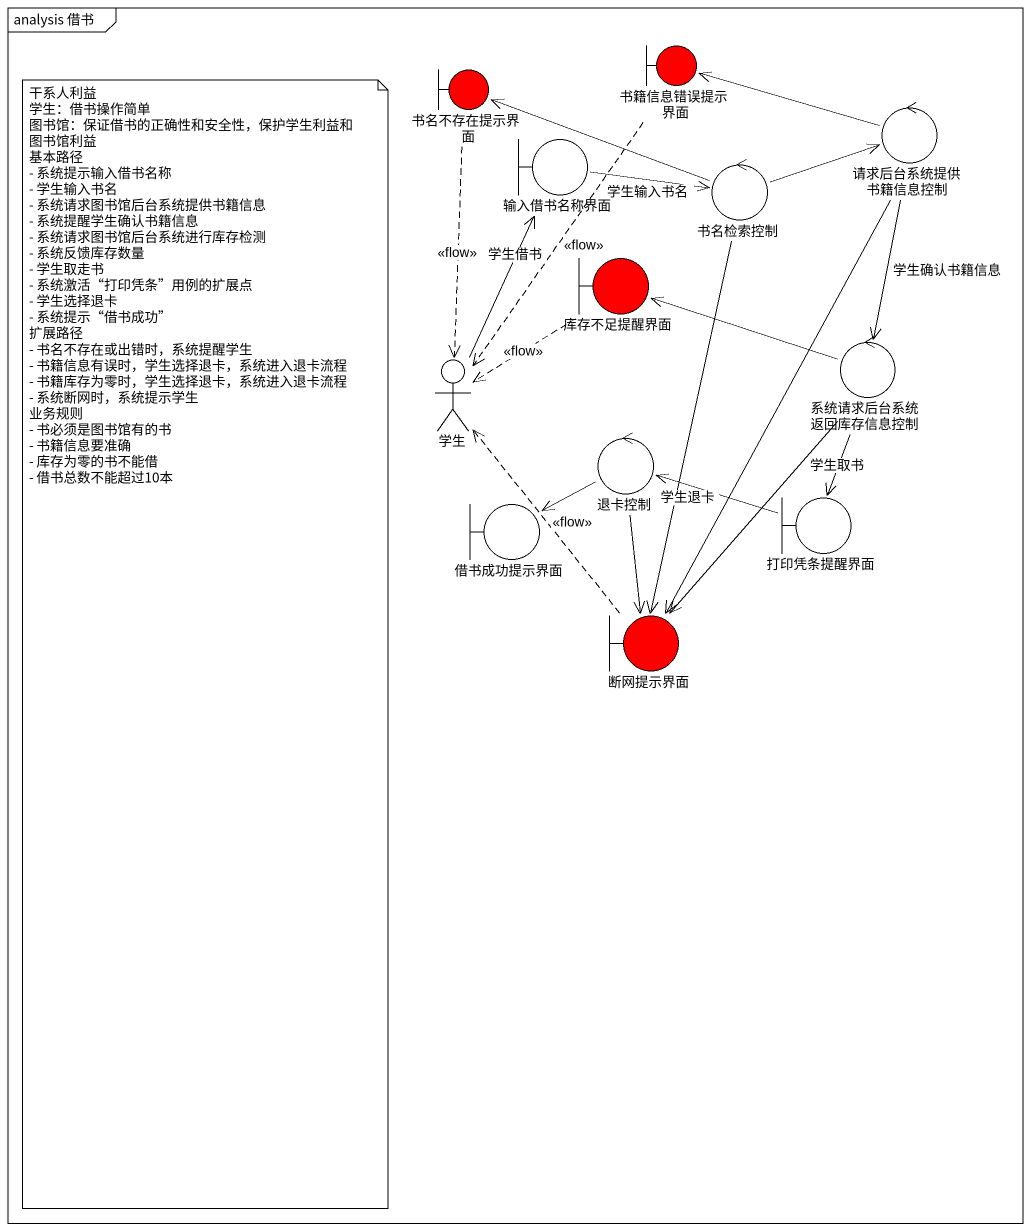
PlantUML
@startuml
mainframe analysis 借书
boundary 书名不存在提示界面 #FF0000
boundary 书籍信息错误提示界面 #FF0000
control 请求后台系统提供书籍信息控制
boundary 输入借书名称界面
control 书名检索控制
boundary 库存不足提醒界面 #FF0000
control 系统请求后台系统返回库存信息控制
actor 学生
control 退卡控制
boundary 借书成功提示界面
boundary 打印凭条提醒界面
boundary 断网提示界面 #FF0000
书名不存在提示界面 ..> 学生 : <<flow>>
书籍信息错误提示界面 ..> 学生 : <<flow>>
请求后台系统提供书籍信息控制 -left-> 书籍信息错误提示界面
请求后台系统提供书籍信息控制 --> 系统请求后台系统返回库存信息控制 : 学生确认书籍信息
请求后台系统提供书籍信息控制 --> 断网提示界面
输入借书名称界面 -right-> 书名检索控制 : 学生输入书名
书名检索控制 -left-> 书名不存在提示界面
书名检索控制 -right-> 请求后台系统提供书籍信息控制
书名检索控制 --> 断网提示界面
库存不足提醒界面 ..> 学生 : <<flow>>
系统请求后台系统返回库存信息控制 -left-> 库存不足提醒界面
系统请求后台系统返回库存信息控制 --> 打印凭条提醒界面 : 学生取书
系统请求后台系统返回库存信息控制 --> 断网提示界面
学生 -up-> 输入借书名称界面 : 学生借书
退卡控制 -left-> 借书成功提示界面
退卡控制 --> 断网提示界面
打印凭条提醒界面 -left-> 退卡控制 : 学生退卡
断网提示界面 .up.> 学生 : <<flow>>
note as N1
  干系人利益
  学生：借书操作简单
  图书馆：保证借书的正确性和安全性，保护学生利益和图书馆利益
  基本路径
  - 系统提示输入借书名称
  - 学生输入书名
  - 系统请求图书馆后台系统提供书籍信息
  - 系统提醒学生确认书籍信息
  - 系统请求图书馆后台系统进行库存检测
  - 系统反馈库存数量
  - 学生取走书
  - 系统激活“打印凭条”用例的扩展点
  - 学生选择退卡
  - 系统提示“借书成功”
  扩展路径
  - 书名不存在或出错时，系统提醒学生
  - 书籍信息有误时，学生选择退卡，系统进入退卡流程
  - 书籍库存为零时，学生选择退卡，系统进入退卡流程
  - 系统断网时，系统提示学生
  业务规则
  - 书必须是图书馆有的书
  - 书籍信息要准确
  - 库存为零的书不能借
  - 借书总数不能超过10本
end note
@enduml
